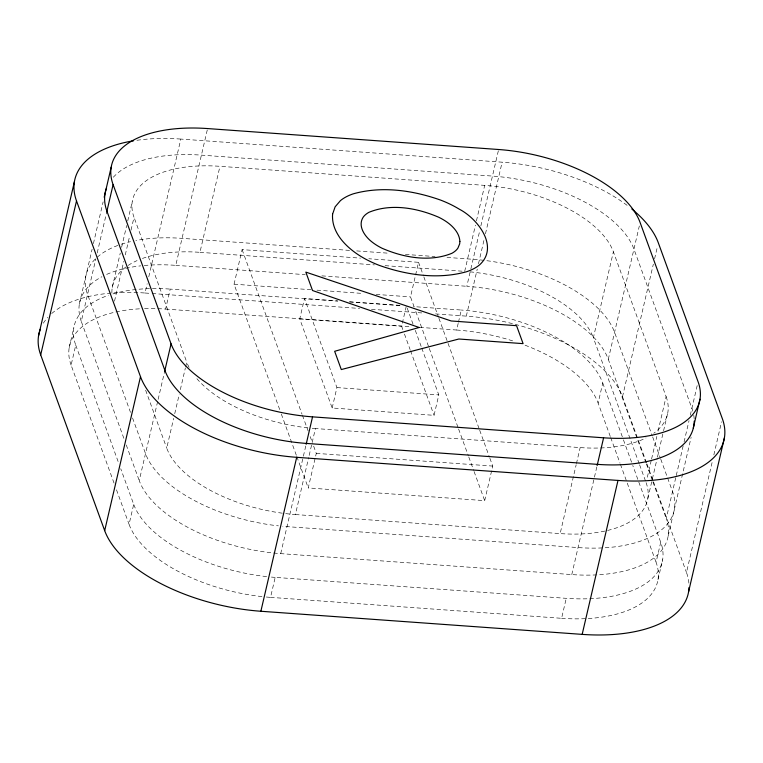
<?xml version="1.0" encoding="UTF-8"?>
<svg xmlns="http://www.w3.org/2000/svg" width="763" height="763" viewBox="0 0 763 763"><rect width="100%" height="100%" fill="white"/><g stroke="black" fill="none" stroke-linecap="round" stroke-linejoin="round"><path stroke-width="0.57" stroke-dasharray="3.81 2.86" d="M69.185 347.699L73.839 327.709M79.362 303.96L92.104 249.234M93.401 243.635L103.129 201.852M114.059 483.141L71.102 365.124L75.747 345.143A122.709 60.43 13.1 0 1 108.403 295.338M123.835 438.296L81.279 321.395L95.852 258.743M97.206 252.944L106.648 212.343M112.266 287.451L120.268 253.049M121.603 247.317L126.677 225.524M127.745 220.936L132.285 201.442M114.507 301.156L123.759 261.375M125.266 254.928L129.767 235.576M131.017 230.197L134.021 217.293A111.617 54.965 13.1 0 1 219.963 166.315L484.696 185.371A111.617 54.965 13.1 0 1 613.385 251.79L666.109 396.607L657.849 432.087M51.703 313.545A135.471 66.705 13.1 0 1 145.008 293.011L147.164 283.75M148.775 276.807L180.831 139.066L502.13 162.185A135.471 66.705 13.1 0 1 628.397 206.306M144.512 308.614A122.709 60.43 13.1 0 1 165.581 309.082L170.235 289.091L337.742 301.147M144.207 265.495A122.709 60.43 13.1 0 1 175.767 265.343L207.593 128.566M261.995 596.59A122.709 60.43 13.1 0 1 129.061 524.334L133.706 504.353L120.735 468.72M675.732 477.81L666.252 518.525A122.709 60.43 13.1 0 1 571.773 574.577L280.717 553.633A122.709 60.43 13.1 0 1 139.238 480.604L157.865 400.556M158.132 399.392L164.617 371.552M142.443 258.447A111.617 54.965 13.1 0 1 199.944 252.324L219.963 166.315M282.31 513.184A111.617 54.965 13.1 0 1 166.725 448.119L173.668 418.305M174.727 413.718L179.267 394.223M180.335 389.635L185.409 367.842M185.676 366.698L186.744 362.11L134.021 217.293M279.706 409.578L234.06 284.189L242.109 249.625L360.517 258.142M421.777 348.147L438.801 394.91L434.052 415.33L332.172 407.995L299.735 318.915L304.494 298.495L337.666 300.88M266.277 597.019A122.709 60.43 13.1 0 0 270.541 597.362L275.185 577.381L566.241 598.326A122.709 60.43 13.1 0 0 660.729 542.274L632.765 465.459M280.717 553.633L306.364 443.417M285.686 513.613A111.617 54.965 13.1 0 0 295.415 514.548L308.672 457.562M309.177 455.416L311.676 444.667M312.172 442.511L315.424 428.539L580.166 447.585A111.617 54.965 13.1 0 0 646.032 437.905M489.875 458.239L492.726 466.079L484.686 500.642L308.242 487.948L316.283 453.375L312.62 443.303M332.172 407.995L336.922 387.585L304.494 298.495M402.835 329.587L401.624 326.24L406.374 305.829M414.166 306.964L410.504 296.893L415.33 276.149M415.597 274.995L418.544 262.319L368.815 258.743M464.686 271.38L475.444 225.152M476.446 220.85L484.696 185.371M419.812 327.375L456.636 330.026L458.191 323.359M458.449 322.253L461.291 310.036L413.765 306.621M645.994 462.855L608.292 359.316A122.709 60.43 13.1 0 0 466.813 286.287L470.59 270.045M470.866 268.891L479.774 230.607M480.852 225.962L498.373 150.654M646.538 462.798L622.494 396.75A135.471 66.705 13.1 0 0 466.307 316.13L477.256 269.091M478.496 263.74L484.219 239.153M485.468 233.812L502.13 162.185M639.194 463.685L593.366 337.799L613.385 251.79M295.415 514.548L560.147 533.595L576.16 464.791M576.427 463.646L580.166 447.585M610.276 436.455L598.116 403.055L602.77 383.064A122.709 60.43 13.1 0 0 461.291 310.036M608.292 359.316L639.327 225.972M270.541 597.362L561.587 618.307L566.241 598.326M571.773 574.577L597.419 464.362M622.494 396.75L653.338 264.189M654.587 258.838L657.572 246.01M647.339 477.237L651.097 461.119M651.592 458.964L656.848 436.388M647.825 498.468L657.172 458.334M657.439 457.19L663.305 431.953M663.572 430.809L667.844 412.459M561.587 618.307A122.709 60.43 13.1 0 0 656.075 562.264L660.729 542.274M676.266 475.521L683.181 445.792M684.077 441.958L689.037 420.632M690.286 415.272L697.287 385.181M657.992 579.689L662.637 559.708M668.169 535.96L691.125 437.313M688.903 583.18A135.471 66.705 13.1 0 0 686.481 572.508L712.604 460.251M713.844 454.91L721.56 421.767M349.549 250.398L182.042 238.352A122.709 60.43 13.1 0 0 135.833 240.526M356.674 250.913L388.749 253.221M405.382 254.422L435.082 256.559M446.965 257.408L473.098 259.296A122.709 60.43 13.1 0 1 614.577 332.325L652.27 435.864M199.944 252.324L374.461 264.885M385.143 265.658L462.311 271.208M175.767 265.343L305.248 274.661M321.881 275.863L466.813 286.287M234.06 284.189L311.027 289.73M316.95 290.159L363.131 293.478M376.159 294.413L410.504 296.893M349.511 301.738L400.451 305.4M349.616 302.005L400.699 305.677M145.008 293.011L150.931 293.431M152.114 293.517L359.602 308.452M371.457 309.301L423.627 313.059M435.482 313.908L466.307 316.13M165.581 309.082L411.495 326.774M299.735 318.915L401.624 326.24M336.922 387.585L438.801 394.91M316.283 453.375L492.726 466.079M652.68 436.98L660.376 458.134M660.787 459.24L672.537 491.534A122.709 60.43 13.1 0 1 578.049 547.576L287.002 526.632A122.709 60.43 13.1 0 1 282.739 526.289M646.948 463.914L653.061 480.709M653.471 481.825L686.481 572.508M646.395 463.971L652.47 480.671M652.88 481.787L666.252 518.525M639.604 464.791L645.689 481.501M602.77 383.064L623.037 438.735M623.438 439.85L632.355 464.343M610.686 437.561L620.004 463.17M620.405 464.286L656.075 562.264M418.544 262.319L423.436 275.758M423.846 276.874L438.515 317.179M438.925 318.295L479.278 429.13M479.679 430.246L489.465 457.113M415.797 311.447L428.844 347.27M429.254 348.386L458.191 427.871M458.592 428.997L468.377 455.864M468.787 456.98L473.68 470.418M474.081 471.534L484.686 500.642M407.184 308.052L413.26 324.761M415.291 330.331L421.376 347.031M404.457 334.041L410.132 349.626M410.542 350.742L434.052 415.33M242.109 249.625L302.024 414.195M302.425 415.31L308.138 430.99M310.169 436.589L312.21 442.178M281.337 414.061L296.416 455.482M296.826 456.598L308.242 487.948M145.638 390.198L166.725 448.119M130.521 412.411L87.554 294.394A122.709 60.43 13.1 0 1 118.065 245.352M132.552 417.981L145.523 453.603A122.709 60.43 13.1 0 0 278.447 525.86M126.267 444.972L139.238 480.604M75.747 345.143L118.303 462.044M116.491 489.817L129.061 524.334M43.329 323.207A135.471 66.705 13.1 0 1 47.735 317.427M136.911 140.287A135.471 66.705 13.1 0 1 180.831 139.066M456.636 330.026A122.709 60.43 13.1 0 1 513.451 341.128M525.03 345.191A122.709 60.43 13.1 0 1 598.116 403.055M112.848 293.936A122.709 60.43 13.1 0 1 170.235 289.091M71.102 365.124A122.709 60.43 13.1 0 1 139.791 308.815M275.185 577.381A122.709 60.43 13.1 0 1 270.932 577.028M266.64 576.599A122.709 60.43 13.1 0 1 133.706 504.353M81.279 321.395A122.709 60.43 13.1 0 1 101.88 276.75M106.648 274.422A122.709 60.43 13.1 0 1 140.735 265.848M113.296 177.254A122.709 60.43 13.1 0 1 201.413 155.137L492.459 176.081A122.709 60.43 13.1 0 1 633.939 249.11L691.898 408.319A122.709 60.43 13.1 0 1 692.842 411.209M693.758 415.263A122.709 60.43 13.1 0 1 694.158 418.763M121.317 244.227A122.709 60.43 13.1 0 1 130.483 241.661M315.424 428.539A111.617 54.965 13.1 0 1 312.201 428.281M307.87 427.852A111.617 54.965 13.1 0 1 196.768 378.562M189.09 367.413A111.617 54.965 13.1 0 1 186.744 362.11M666.109 396.607A111.617 54.965 13.1 0 1 653.757 433.26M470.075 271.838A111.617 54.965 13.1 0 1 593.366 337.799M111.903 292.754A111.617 54.965 13.1 0 1 137.082 260.593M646.089 482.617A111.617 54.965 13.1 0 1 560.147 533.595"/><path stroke-width="1.14" d="M38.589 335.644L74.412 181.699M689.018 587.481A135.471 66.705 13.1 0 1 582.169 634.377L260.87 611.258A135.471 66.705 13.1 0 1 104.684 530.638L40.697 354.881L76.519 200.936A135.471 66.705 13.1 0 1 133.592 140.793M104.197 197.236L111.188 167.183M106.715 212.066L113.105 184.617A122.709 60.43 13.1 0 1 207.593 128.566L498.64 149.51A122.709 60.43 13.1 0 1 640.119 222.538L698.088 381.748A122.709 60.43 13.1 0 1 603.6 437.8L312.544 416.856A122.709 60.43 13.1 0 1 171.065 343.827L113.105 184.617M104.684 530.638L140.506 376.693L76.519 200.936M164.608 371.562L171.065 343.827M260.87 611.258L296.693 457.314A135.471 66.705 13.1 0 1 140.506 376.693M306.163 444.295L312.544 416.856M597.143 465.535L603.6 437.8M582.169 634.377L617.992 480.432A135.471 66.705 13.1 0 0 722.303 418.563L658.316 242.806A135.471 66.705 13.1 0 0 631.85 209.033M693.271 428.072L699.995 399.183M688.588 591.745L724.411 437.8M296.693 457.314L617.992 480.432M40.697 354.881A135.471 66.705 13.1 0 1 40.296 329.311M106.553 188.022A122.709 60.43 13.1 0 0 106.925 211.179L164.884 370.389A122.709 60.43 13.1 0 0 306.364 443.417L597.419 464.362A122.709 60.43 13.1 0 0 694.216 421.1M332.582 214.193C331.237 232.591 346.164 247.317 360.661 256.273A70.396 34.669 13.1 0 0 379.268 265.371C406.975 275.185 438.076 279.754 466.775 271.666A70.797 34.86 13.1 0 0 479.622 264.828C499.45 246.726 477.686 218.695 459.374 209.224A70.854 34.888 13.1 0 0 440.737 200.135C413.031 190.321 381.939 185.771 353.231 193.84A70.444 34.688 13.1 0 0 340.412 200.659L335.119 206.83L332.582 214.193M459.879 241.442L459.679 243.836L457.905 248.137A43.205 21.278 13.1 0 1 451.982 253.259C429.674 262.415 403.522 257.617 382.025 248.233A43.3 21.316 13.1 0 1 371.982 241.957C364.924 236.559 357.551 226.239 363.045 217.398A43.224 21.288 13.1 0 1 368.949 212.305C391.257 203.13 417.39 208.022 438.906 217.331A43.129 21.24 13.1 0 1 448.968 223.578C454.49 227.975 459.536 234.088 459.879 241.442M419.145 327.489L334.652 351.295L341.299 369.559L458.859 339.01L523.094 343.636L516.561 325.677L451.2 320.975L305.829 272.114L312.534 290.522L419.145 327.489"/></g></svg>
